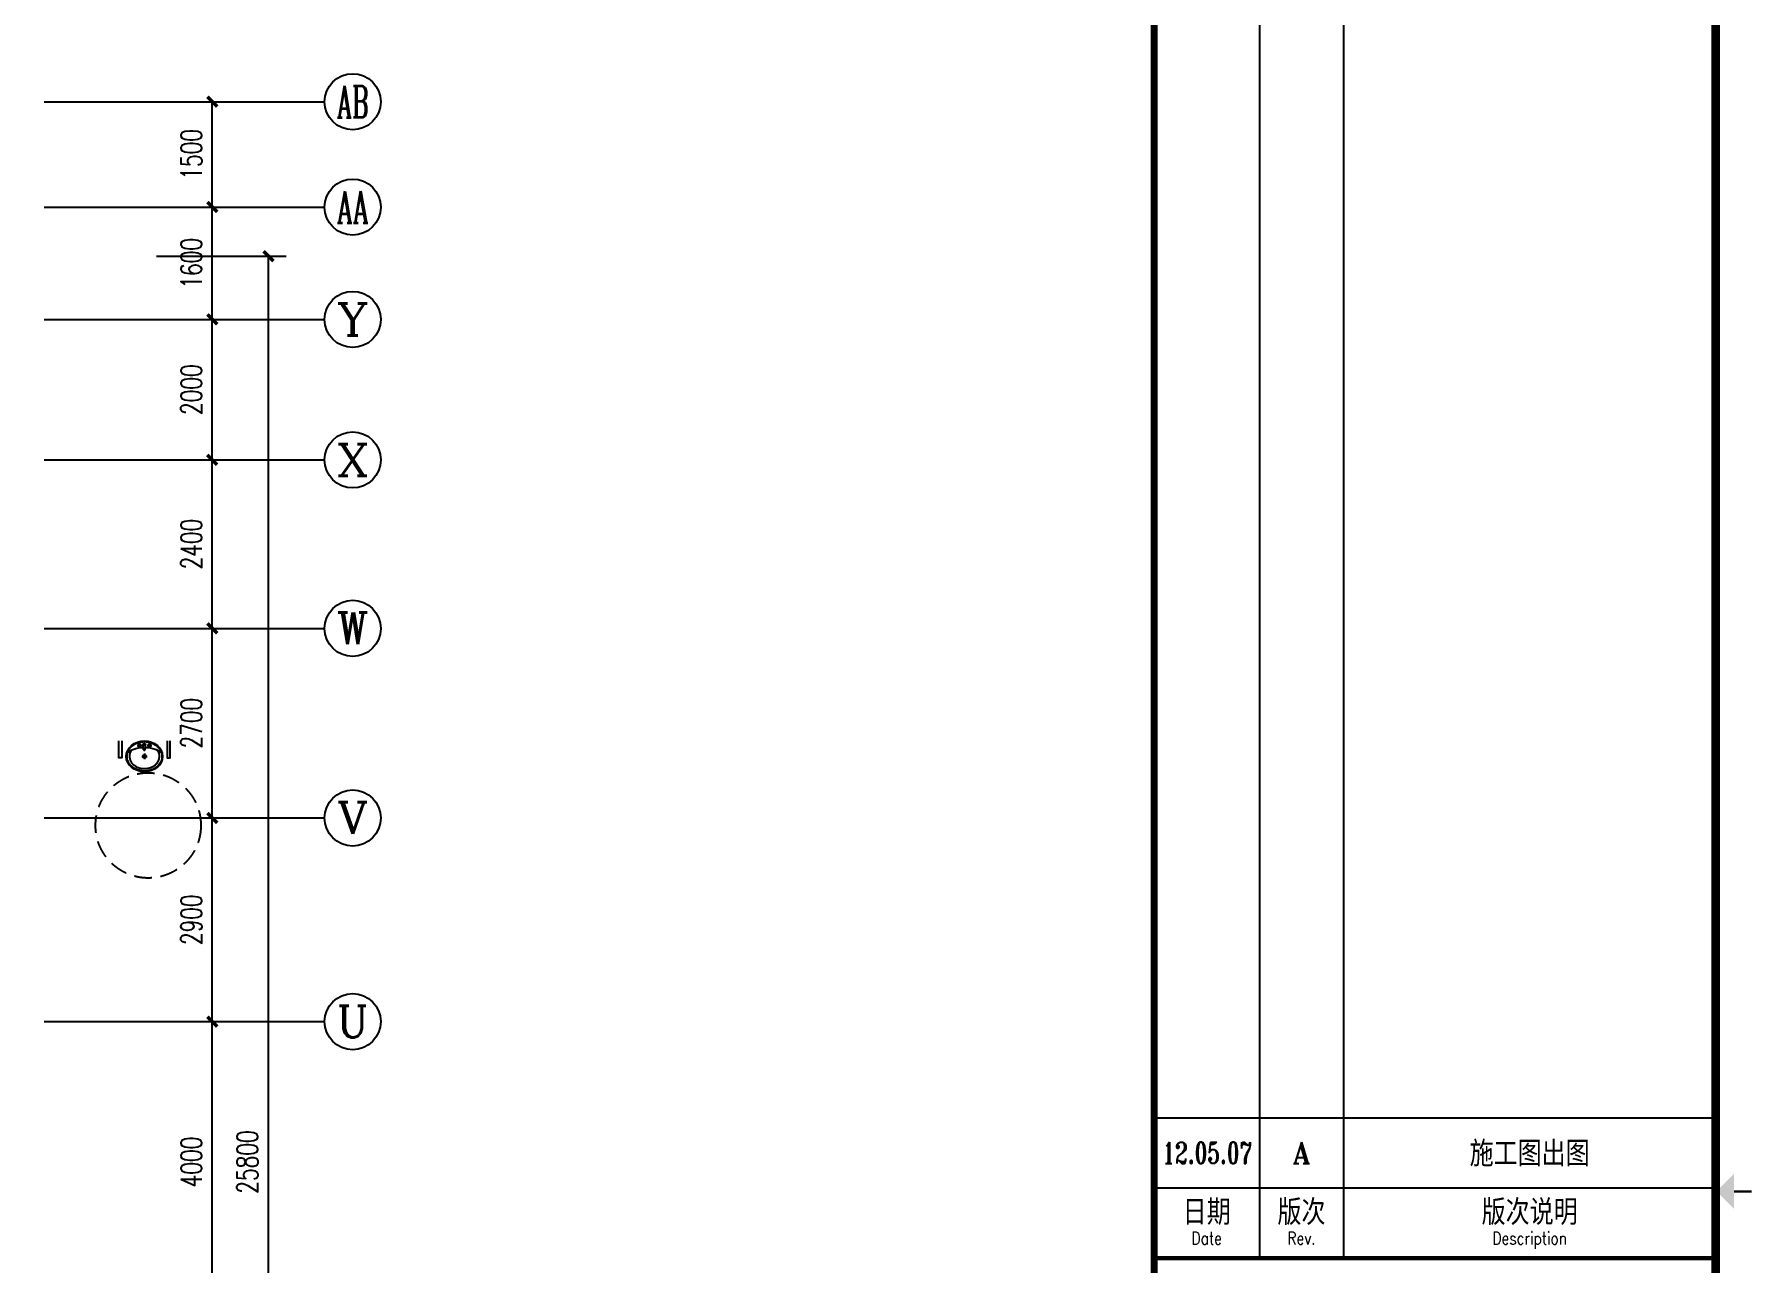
# Model space of a CAD drawing. Extents: x 190999 to 834799, y -200814 to 215286.
# Drawn here: x 403851 to 428325, y -55391 to -37884 of the extents above; entities that cross this region are included whole.
import ezdxf
from ezdxf.enums import TextEntityAlignment as Align

# ---------------------------------------------------------------- set-up
doc = ezdxf.new("R2010")
doc.units = 0
doc.header["$LTSCALE"] = 1000
doc.header["$MEASUREMENT"] = 0
doc.linetypes.add('HIDDEN', pattern=[0.375, 0.25, -0.125])
for name, color, linetype in [('A-Lvtry', 250, 'Continuous'), ('AXIS', 3, 'Continuous'), ('AXIS_TEXT', 7, 'Continuous'), ('图框', 189, 'Continuous')]:
    doc.layers.add(name, color=color, linetype=linetype)
doc.styles.add('_TCH_AXIS', font='COMPLEX', dxfattribs={"bigfont": 'GBCBIG'})
doc.styles.add('COMPLEX', font='COMPLEX')
doc.styles.add('DIM_FONT', font='SIMPLEX', dxfattribs={"width": 0.7, "bigfont": 'GBCBIG'})
doc.styles.add('TKZ1_tjhts.shx', font='tjromant.shx', dxfattribs={"bigfont": 'tjhts.shx'})
doc.styles.add('TKZ2_tjkts.shx', font='tjromant.shx', dxfattribs={"bigfont": 'tjkts.shx'})
doc.dimstyles.new('DIMN', dxfattribs={"dimtxt": 300, "dimasz": 100, "dimexe": 250, "dimexo": 300, "dimgap": 150, "dimtad": 1, "dimdec": 0, "dimzin": 0, "dimdsep": 46, "dimtxsty": 'DIM_FONT', "dimblk": 'ARCHTICK', "dimcen": 0.09, "dimclrt": 7, "dimazin": 2, "dimtfac": 1, "dimtdec": 0, "dimtix": 1, "dimtmove": 2, "dimatfit": 3, "dimfxl": 0, "dimtolj": 1, "dimtzin": 0, "dimarcsym": 0})

# ---------------------------------------------------------------- blocks, each defined once
blk = doc.blocks.new('TJAD_TK_A0')
at = {"layer": '图框'}
for p, q in [((2087, 389.3), (2087, -30.7)), ((2099, 389.3), (2099, -30.7)), ((2072, -10.7), (2152, -10.7)), ((2072, -20.7), (2152, -20.7)), ((2072, -30.7), (2152, -30.7))]:
    blk.add_line(p, q, dxfattribs=at)
at = {"layer": '图框', "const_width": 1.2}
blk.add_lwpolyline([(2152, -431.7), (2152, 389.3), (998, 389.3), (998, -431.7)], close=True, dxfattribs=at)
at = {"layer": '图框'}
for points, const_width in [([(2072, 389.3), (2072, -431.7)], 1), ([(2154.61, -21.2), (2157.11, -21.2)], 0.3), ([(2072, -30.7), (2152, -30.7)], 0.6)]:
    blk.add_lwpolyline(points, dxfattribs=dict(at, const_width=const_width))
blk.add_solid([(2154.61, -23.7), (2154.61, -18.7), (2152.11, -21.2)], dxfattribs=at)
at = {"layer": '图框', "color": 3, "style": 'TKZ1_tjhts.shx', "width": 0.7}
blk.add_text('12.05.07', height=3, dxfattribs=at).set_placement((2079.58, -15.7), align=Align.MIDDLE_CENTER)
at = {"layer": '图框', "color": 3, "style": 'TKZ1_tjhts.shx'}
for s, height, p in [('A', 3, (2093, -15.7)), ('施工图出图', 3.6, (2125.5, -15.83))]:
    blk.add_text(s, height=height, dxfattribs=at).set_placement(p, align=Align.MIDDLE_CENTER)
at = {"layer": '图框', "style": 'TKZ2_tjkts.shx'}
for s, p in [('版次', (2093, -24.16)), ('版次说明', (2125.5, -24.16)), ('日期', (2079.5, -24.16))]:
    blk.add_text(s, height=3.6, dxfattribs=at).set_placement(p, align=Align.MIDDLE_CENTER)
at = {"layer": '图框', "style": 'TKZ2_tjkts.shx', "width": 0.8}
for s, p in [('Date', (2079.5, -27.86)), ('Rev.', (2093, -27.86)), ('Description', (2125.5, -27.86))]:
    blk.add_text(s, height=1.8, dxfattribs=at).set_placement(p, align=Align.MIDDLE_CENTER)
blk = doc.blocks.new('_ArchTick')
at = {"const_width": 0.5}
blk.add_lwpolyline([(-0.7, -0.7), (0.7, 0.7)], dxfattribs=at)
blk = doc.blocks.new('*D1336')
at = {"layer": 'AXIS', "color": 0, "lineweight": -2}
for p, q in [((405590, -51944), (406635, -51944)), ((406385, -55944), (406385, -51944)), ((405590, -55944), (406635, -55944))]:
    blk.add_line(p, q, dxfattribs=at)
at = {"layer": 'Defpoints', "color": 0}
for p in [(405290, -51944), (406385, -51944), (405290, -55944)]:
    blk.add_point(p, dxfattribs=at)
at = {"layer": 'AXIS', "color": 0, "lineweight": -2, "xscale": 100, "yscale": 100, "zscale": 100}
for p, rotation in [((406385, -51944), 90), ((406385, -55944), 270)]:
    blk.add_blockref('_ArchTick', p, dxfattribs=dict(at, rotation=rotation))
at = {"layer": 'AXIS', "color": 7, "insert": (406085, -53944), "char_height": 300, "attachment_point": 5, "rotation": 90, "style": 'DIM_FONT'}
blk.add_mtext('\\A1;4000', dxfattribs=at)
blk = doc.blocks.new('*D1337')
at = {"layer": 'AXIS', "color": 0, "lineweight": -2}
for p, q in [((405590, -49044), (406635, -49044)), ((406385, -51944), (406385, -49044)), ((405590, -51944), (406635, -51944))]:
    blk.add_line(p, q, dxfattribs=at)
at = {"layer": 'Defpoints', "color": 0}
for p in [(405290, -49044), (406385, -49044), (405290, -51944)]:
    blk.add_point(p, dxfattribs=at)
at = {"layer": 'AXIS', "color": 0, "lineweight": -2, "xscale": 100, "yscale": 100, "zscale": 100}
for p, rotation in [((406385, -49044), 90), ((406385, -51944), 270)]:
    blk.add_blockref('_ArchTick', p, dxfattribs=dict(at, rotation=rotation))
at = {"layer": 'AXIS', "color": 7, "insert": (406085, -50494), "char_height": 300, "attachment_point": 5, "rotation": 90, "style": 'DIM_FONT'}
blk.add_mtext('\\A1;2900', dxfattribs=at)
blk = doc.blocks.new('*D1338')
at = {"layer": 'AXIS', "color": 0, "lineweight": -2}
for p, q in [((405590, -46344), (406635, -46344)), ((406385, -49044), (406385, -46344)), ((405590, -49044), (406635, -49044))]:
    blk.add_line(p, q, dxfattribs=at)
at = {"layer": 'Defpoints', "color": 0}
for p in [(405290, -46344), (406385, -46344), (405290, -49044)]:
    blk.add_point(p, dxfattribs=at)
at = {"layer": 'AXIS', "color": 0, "lineweight": -2, "xscale": 100, "yscale": 100, "zscale": 100}
for p, rotation in [((406385, -46344), 90), ((406385, -49044), 270)]:
    blk.add_blockref('_ArchTick', p, dxfattribs=dict(at, rotation=rotation))
at = {"layer": 'AXIS', "color": 7, "insert": (406085, -47694), "char_height": 300, "attachment_point": 5, "rotation": 90, "style": 'DIM_FONT'}
blk.add_mtext('\\A1;2700', dxfattribs=at)
blk = doc.blocks.new('*D1339')
at = {"layer": 'AXIS', "color": 0, "lineweight": -2}
for p, q in [((405590, -43944), (406635, -43944)), ((406385, -46344), (406385, -43944)), ((405590, -46344), (406635, -46344))]:
    blk.add_line(p, q, dxfattribs=at)
at = {"layer": 'Defpoints', "color": 0}
for p in [(405290, -43944), (406385, -43944), (405290, -46344)]:
    blk.add_point(p, dxfattribs=at)
at = {"layer": 'AXIS', "color": 0, "lineweight": -2, "xscale": 100, "yscale": 100, "zscale": 100}
for p, rotation in [((406385, -43944), 90), ((406385, -46344), 270)]:
    blk.add_blockref('_ArchTick', p, dxfattribs=dict(at, rotation=rotation))
at = {"layer": 'AXIS', "color": 7, "insert": (406085, -45144), "char_height": 300, "attachment_point": 5, "rotation": 90, "style": 'DIM_FONT'}
blk.add_mtext('\\A1;2400', dxfattribs=at)
blk = doc.blocks.new('*D1340')
at = {"layer": 'AXIS', "color": 0, "lineweight": -2}
for p, q in [((405590, -41944), (406635, -41944)), ((406385, -43944), (406385, -41944)), ((405590, -43944), (406635, -43944))]:
    blk.add_line(p, q, dxfattribs=at)
at = {"layer": 'Defpoints', "color": 0}
for p in [(405290, -41944), (406385, -41944), (405290, -43944)]:
    blk.add_point(p, dxfattribs=at)
at = {"layer": 'AXIS', "color": 0, "lineweight": -2, "xscale": 100, "yscale": 100, "zscale": 100}
for p, rotation in [((406385, -41944), 90), ((406385, -43944), 270)]:
    blk.add_blockref('_ArchTick', p, dxfattribs=dict(at, rotation=rotation))
at = {"layer": 'AXIS', "color": 7, "insert": (406085, -42944), "char_height": 300, "attachment_point": 5, "rotation": 90, "style": 'DIM_FONT'}
blk.add_mtext('\\A1;2000', dxfattribs=at)
blk = doc.blocks.new('*D1341')
at = {"layer": 'AXIS', "color": 0, "lineweight": -2}
for p, q in [((405590, -40344), (406635, -40344)), ((406385, -41944), (406385, -40344)), ((405590, -41944), (406635, -41944))]:
    blk.add_line(p, q, dxfattribs=at)
at = {"layer": 'Defpoints', "color": 0}
for p in [(405290, -40344), (406385, -40344), (405290, -41944)]:
    blk.add_point(p, dxfattribs=at)
at = {"layer": 'AXIS', "color": 0, "lineweight": -2, "xscale": 100, "yscale": 100, "zscale": 100}
for p, rotation in [((406385, -40344), 90), ((406385, -41944), 270)]:
    blk.add_blockref('_ArchTick', p, dxfattribs=dict(at, rotation=rotation))
at = {"layer": 'AXIS', "color": 7, "insert": (406085, -41144), "char_height": 300, "attachment_point": 5, "rotation": 90, "style": 'DIM_FONT'}
blk.add_mtext('\\A1;1600', dxfattribs=at)
blk = doc.blocks.new('*D1342')
at = {"layer": 'AXIS', "color": 0, "lineweight": -2}
for p, q in [((405590, -38844), (406635, -38844)), ((406385, -40344), (406385, -38844)), ((405590, -40344), (406635, -40344))]:
    blk.add_line(p, q, dxfattribs=at)
at = {"layer": 'Defpoints', "color": 0}
for p in [(405290, -38844), (406385, -38844), (405290, -40344)]:
    blk.add_point(p, dxfattribs=at)
at = {"layer": 'AXIS', "color": 0, "lineweight": -2, "xscale": 100, "yscale": 100, "zscale": 100}
for p, rotation in [((406385, -38844), 90), ((406385, -40344), 270)]:
    blk.add_blockref('_ArchTick', p, dxfattribs=dict(at, rotation=rotation))
at = {"layer": 'AXIS', "color": 7, "insert": (406085, -39594), "char_height": 300, "attachment_point": 5, "rotation": 90, "style": 'DIM_FONT'}
blk.add_mtext('\\A1;1500', dxfattribs=at)
blk = doc.blocks.new('*D1343')
at = {"layer": 'AXIS', "color": 0, "lineweight": -2}
for p, q in [((405590, -41044), (407435, -41044)), ((407185, -66844), (407185, -41044)), ((405590, -66844), (407435, -66844))]:
    blk.add_line(p, q, dxfattribs=at)
at = {"layer": 'Defpoints', "color": 0}
for p in [(405290, -41044), (407185, -41044), (405290, -66844)]:
    blk.add_point(p, dxfattribs=at)
at = {"layer": 'AXIS', "color": 0, "lineweight": -2, "xscale": 100, "yscale": 100, "zscale": 100}
for p, rotation in [((407185, -41044), 90), ((407185, -66844), 270)]:
    blk.add_blockref('_ArchTick', p, dxfattribs=dict(at, rotation=rotation))
at = {"layer": 'AXIS', "color": 7, "insert": (406885, -53944), "char_height": 300, "attachment_point": 5, "rotation": 90, "style": 'DIM_FONT'}
blk.add_mtext('\\A1;25800', dxfattribs=at)
blk = doc.blocks.new('_AXISO')
blk.add_circle((0, 0), 0.5)
at = {"layer": 'AXIS_TEXT', "style": 'COMPLEX', "width": 1.041667}
blk.add_attdef('A', text='', height=0.56, dxfattribs=at).set_placement((-0.25, -0.28), (0.25, -0.28), align=Align.FIT)
blk = doc.blocks.new('$lvtry$00000173')
for p, q in [((-37, -220, 0), (38, -220, 0)), ((-12, -126, 0), (-17, -51, 0)), ((0, -178, 0), (0, -261, 0)), ((10, -126, 0), (14, -51, 0))]:
    blk.add_line(p, q)
for centre, radius in [((-71, -63, 0), 20.6), ((-71, -63, 0), 15.6), ((0, -220, 0), 23.4), ((-1, -51, 0), 15.8), ((71, -63, 0), 20.6), ((71, -63, 0), 15.6)]:
    blk.add_circle(centre, radius)
blk.add_arc((-1, -118, 0), 13.9, 215.486, 324.514)
blk.add_ellipse((0, -220, 0), major_axis=(-259, 0), ratio=0.848663)
for start_param, end_param in [(4.764585, 5.931457), (3.493317, 4.671733)]:
    blk.add_ellipse((0, -216, 0), major_axis=(-259, 0), ratio=0.459125, start_param=start_param, end_param=end_param)
for points, knots in [([(-249, -220, 0), (-249, -227, 0), (-249, -234, 0), (-246, -254, 0), (-243, -266, 0), (-236, -289, 0), (-231, -300, 0), (-218, -322, 0), (-211, -332, 0), (-194, -352, 0), (-185, -361, 0), (-164, -378, 0), (-153, -386, 0), (-129, -400, 0), (-116, -406, 0), (-90, -416, 0), (-76, -420, 0), (-48, -426, 0), (-34, -428, 0), (-5, -430, 0), (9, -430, 0), (38, -427, 0), (52, -425, 0), (80, -419, 0), (94, -414, 0), (120, -404, 0), (133, -398, 0), (156, -384, 0), (167, -376, 0), (187, -359, 0), (197, -349, 0), (213, -329, 0), (220, -319, 0), (232, -297, 0), (237, -285, 0), (244, -262, 0), (247, -250, 0), (249, -226, 0), (249, -214, 0), (247, -190, 0), (245, -178, 0), (237, -155, 0), (232, -144, 0), (221, -122, 0), (213, -111, 0), (197, -91, 0), (188, -82, 0), (168, -64, 0), (157, -56, 0), (133, -42, 0), (121, -36, 0), (95, -25, 0), (81, -21, 0), (53, -15, 0), (39, -12, 0), (10, -10, 0), (-4, -10, 0), (-33, -11, 0), (-47, -13, 0), (-75, -19, 0), (-89, -24, 0), (-115, -34, 0), (-128, -40, 0), (-152, -53, 0), (-163, -61, 0), (-184, -78, 0), (-193, -87, 0), (-210, -107, 0), (-218, -117, 0), (-230, -139, 0), (-235, -150, 0), (-243, -173, 0), (-246, -185, 0), (-249, -205, 0), (-249, -212, 0), (-249, -220, 0)], [0, 0, 0, 0, 0.105369, 0.105369, 0.278747, 0.278747, 0.452125, 0.452125, 0.625504, 0.625504, 0.798882, 0.798882, 0.97226, 0.97226, 1.145639, 1.145639, 1.319017, 1.319017, 1.492395, 1.492395, 1.665774, 1.665774, 1.839152, 1.839152, 2.01253, 2.01253, 2.185909, 2.185909, 2.359287, 2.359287, 2.532665, 2.532665, 2.706044, 2.706044, 2.879422, 2.879422, 3.0528, 3.0528, 3.226179, 3.226179, 3.399557, 3.399557, 3.572935, 3.572935, 3.746313, 3.746313, 3.919692, 3.919692, 4.09307, 4.09307, 4.266448, 4.266448, 4.439827, 4.439827, 4.613205, 4.613205, 4.786583, 4.786583, 4.959962, 4.959962, 5.13334, 5.13334, 5.306718, 5.306718, 5.480097, 5.480097, 5.653475, 5.653475, 5.826853, 5.826853, 6.000232, 6.000232, 6.17361, 6.17361, 6.283185, 6.283185, 6.283185, 6.283185]), ([(-185, -132, 0), (-187, -134, 0), (-188, -136, 0), (-193, -144, 0), (-196, -150, 0), (-202, -163, 0), (-205, -169, 0), (-209, -181, 0), (-210, -188, 0), (-213, -200, 0), (-214, -206, 0), (-214, -215, 0), (-214, -217, 0), (-214, -220, 0), (-214, -226, 0), (-214, -233, 0), (-212, -247, 0), (-210, -255, 0), (-206, -268, 0), (-204, -273, 0), (-200, -282, 0), (-197, -287, 0), (-191, -299, 0), (-187, -305, 0), (-178, -317, 0), (-173, -323, 0), (-162, -333, 0), (-158, -338, 0), (-145, -348, 0), (-137, -354, 0), (-123, -363, 0), (-118, -366, 0), (-107, -371, 0), (-101, -374, 0), (-89, -379, 0), (-83, -381, 0), (-71, -385, 0), (-64, -387, 0), (-49, -390, 0), (-40, -392, 0), (-22, -394, 0), (-13, -394, 0), (5, -395, 0), (14, -394, 0), (32, -393, 0), (41, -392, 0), (58, -388, 0), (66, -386, 0), (81, -382, 0), (89, -379, 0), (104, -373, 0), (111, -369, 0), (125, -362, 0), (132, -358, 0), (144, -349, 0), (150, -344, 0), (162, -334, 0), (167, -329, 0), (177, -318, 0), (181, -313, 0), (189, -302, 0), (192, -297, 0), (199, -285, 0), (202, -278, 0), (207, -265, 0), (209, -259, 0), (211, -247, 0), (212, -242, 0), (214, -228, 0), (214, -220, 0), (213, -207, 0), (213, -201, 0), (211, -190, 0), (210, -184, 0), (205, -168, 0), (200, -157, 0), (191, -142, 0), (188, -137, 0), (185, -132, 0)], [5.740897, 5.740897, 5.740897, 5.740897, 5.780874, 5.780874, 5.896829, 5.896829, 6.012784, 6.012784, 6.128739, 6.128739, 6.240697, 6.240697, 6.283185, 6.283185, 6.283185, 6.399826, 6.399826, 6.5409, 6.5409, 6.634, 6.634, 6.7271, 6.7271, 6.852188, 6.852188, 6.977276, 6.977276, 7.077377, 7.077377, 7.229977, 7.229977, 7.317389, 7.317389, 7.404801, 7.404801, 7.497094, 7.497094, 7.589386, 7.589386, 7.712334, 7.712334, 7.835281, 7.835281, 7.958228, 7.958228, 8.081175, 8.081175, 8.194983, 8.194983, 8.30879, 8.30879, 8.422598, 8.422598, 8.537599, 8.537599, 8.6526, 8.6526, 8.767602, 8.767602, 8.884432, 8.884432, 8.982435, 8.982435, 9.119467, 9.119467, 9.224191, 9.224191, 9.328914, 9.328914, 9.470087, 9.470087, 9.571187, 9.571187, 9.672288, 9.672288, 9.874489, 9.874489, 9.967059, 9.967059, 9.967059, 9.967059])]:
    blk.add_open_spline(points, degree=3, knots=knots)
blk.add_point((-1, -51, 0))

msp = doc.modelspace()

# ---------------------------------------------------------------- linework, layer by layer
at = {"layer": 'A-Lvtry'}
for points in [[(405095.1, -47944.4), (405095.1, -48189.2), (405055.1, -48189.2), (405055.1, -47944.4)], [(405743.3, -47944.4), (405743.3, -48189.2), (405783.3, -48189.2), (405783.3, -47944.4)]]:
    msp.add_lwpolyline(points, dxfattribs=at)
at = {"layer": 'A-Lvtry', "linetype": 'HIDDEN'}
msp.add_circle((405472.5, -49149.8), 750, dxfattribs=at)
at = {"layer": 'AXIS'}
for p, q in [((403990.1, -38844.4), (407984.6, -38844.4)), ((403990.1, -40344.4), (407984.6, -40344.4)), ((403990.1, -41944.4), (407984.6, -41944.4)), ((403990.1, -43944.4), (407984.6, -43944.4)), ((403990.1, -46344.4), (407984.6, -46344.4)), ((403990.1, -49044.4), (407984.6, -49044.4)), ((403990.1, -51944.4), (407984.6, -51944.4))]:
    msp.add_line(p, q, dxfattribs=at)

# ---------------------------------------------------------------- block references
at = {"layer": 'A-Lvtry'}
msp.add_blockref('$lvtry$00000173', (405419.2, -47946.9, 0), dxfattribs=at)
at = {"layer": 'AXIS'}
ref = msp.add_blockref('_AXISO', (408384.6, -38844.4), dxfattribs=dict(at, xscale=800, yscale=800, zscale=800))
ref.add_attrib('A', 'AB', dxfattribs={"layer": 'AXIS_TEXT', "height": 452.55, "style": '_TCH_AXIS', "width": 0.552632}).set_placement((408158.3, -39070.7), (408610.9, -39070.7), align=Align.FIT)
ref = msp.add_blockref('_AXISO', (408384.6, -40344.4), dxfattribs=dict(at, xscale=800, yscale=800, zscale=800))
ref.add_attrib('A', 'AA', dxfattribs={"layer": 'AXIS_TEXT', "height": 452.55, "style": '_TCH_AXIS', "width": 0.538462}).set_placement((408158.3, -40570.7), (408610.9, -40570.7), align=Align.FIT)
ref = msp.add_blockref('_AXISO', (408384.6, -41944.4), dxfattribs=dict(at, xscale=800, yscale=800, zscale=800))
ref.add_attrib('A', 'Y', dxfattribs={"layer": 'AXIS_TEXT', "height": 452.5, "style": '_TCH_AXIS', "width": 1.105263}).set_placement((408158.3, -42170.7), (408610.9, -42170.7), align=Align.FIT)
ref = msp.add_blockref('_AXISO', (408384.6, -43944.4), dxfattribs=dict(at, xscale=800, yscale=800, zscale=800))
ref.add_attrib('A', 'X', dxfattribs={"layer": 'AXIS_TEXT', "height": 452.5, "style": '_TCH_AXIS', "width": 1.166667}).set_placement((408158.3, -44170.7), (408610.9, -44170.7), align=Align.FIT)
ref = msp.add_blockref('_AXISO', (408384.6, -46344.4), dxfattribs=dict(at, xscale=800, yscale=800, zscale=800))
ref.add_attrib('A', 'W', dxfattribs={"layer": 'AXIS_TEXT', "height": 452.5, "style": '_TCH_AXIS', "width": 0.954545}).set_placement((408158.3, -46570.7), (408610.9, -46570.7), align=Align.FIT)
ref = msp.add_blockref('_AXISO', (408384.6, -49044.4), dxfattribs=dict(at, xscale=800, yscale=800, zscale=800))
ref.add_attrib('A', 'V', dxfattribs={"layer": 'AXIS_TEXT', "height": 452.5, "style": '_TCH_AXIS', "width": 1.166667}).set_placement((408158.3, -49270.7), (408610.9, -49270.7), align=Align.FIT)
ref = msp.add_blockref('_AXISO', (408384.6, -51944.4), dxfattribs=dict(at, xscale=800, yscale=800, zscale=800))
ref.add_attrib('A', 'U', dxfattribs={"layer": 'AXIS_TEXT', "height": 452.5, "style": '_TCH_AXIS', "width": 1.05}).set_placement((408158.3, -52170.7), (408610.9, -52170.7), align=Align.FIT)
at = {"layer": '图框', "xscale": 100, "yscale": 100, "zscale": 100}
msp.add_blockref('TJAD_TK_A0', (212598.6, -52243.2), dxfattribs=at)

# ---------------------------------------------------------------- dimensions: what is measured, and where the dimension line sits
at = {"layer": 'AXIS'}
for p1, p2, distance, picture, middle in [((405290.1, -40344.4), (405290.1, -38844.4), -1094.4, '*D1342', (406084.6, -39594.4)), ((405290.1, -41944.4), (405290.1, -40344.4), -1094.4, '*D1341', (406084.6, -41144.4)), ((405290.1, -66844.4), (405290.1, -41044.4), -1894.4, '*D1343', (406884.6, -53944.4)), ((405290.1, -43944.4), (405290.1, -41944.4), -1094.4, '*D1340', (406084.6, -42944.4)), ((405290.1, -46344.4), (405290.1, -43944.4), -1094.4, '*D1339', (406084.6, -45144.4)), ((405290.1, -49044.4), (405290.1, -46344.4), -1094.4, '*D1338', (406084.6, -47694.4)), ((405290.1, -51944.4), (405290.1, -49044.4), -1094.4, '*D1337', (406084.6, -50494.4)), ((405290.1, -55944.4), (405290.1, -51944.4), -1094.4, '*D1336', (406084.6, -53944.4))]:
    dim = msp.add_aligned_dim(p1=p1, p2=p2, distance=distance, dimstyle='DIMN', dxfattribs=at)
    dim.commit()
    dim.dimension.update_dxf_attribs({"geometry": picture, "text_midpoint": middle})

doc.saveas('drawing.dxf')
